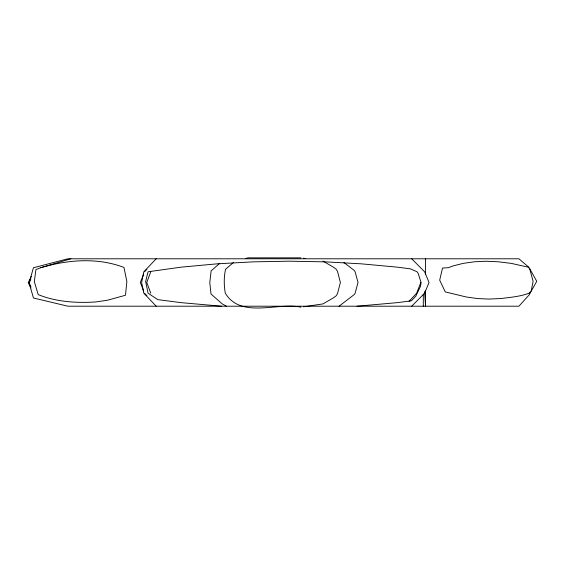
<?xml version="1.0" encoding="UTF-8"?>
<svg xmlns="http://www.w3.org/2000/svg" width="565" height="565" viewBox="0 0 565 565"><rect width="100%" height="100%" fill="white"/><g stroke="black" fill="none" stroke-linecap="round" stroke-linejoin="round"><path stroke-width="0.85" d="M219.714 263.311L211.133 270.889L209.785 282.5L210.915 293.221L211.133 294.111L222.25 303.928L226.466 306.209M531.135 291.3L533.113 281.299L529.659 268.665L528.55 267.648L528.882 267.316L518.917 258.791L67.878 258.791L33.434 267.746L29.147 282.867L33.434 297.988L67.878 306.209L518.917 306.209L529.087 294.951L530.358 292.684L529.638 292.479L531.135 291.3L536.75 281.299L529.659 268.665M150.784 271.779L146.752 282.5L150.784 293.221M420.812 282.5L416.631 293.221L409.088 301.265M143.644 274.074L140.318 282.5L143.644 290.926M30.905 278.891L29.147 282.867L30.905 286.843M31.449 276.292L28.25 282.5L30.905 287.917M144.548 271.779L146.893 269.307M156.201 258.791L143.828 271.779L141.638 282.5L143.828 293.221L156.201 306.209M411.701 306.209L424.605 293.221L429.04 282.5L424.605 271.779L411.701 258.791M233.472 262.499L225.534 269.251C223.846 277.161 223.895 285.29 225.301 293.221C241.071 319.048 277.182 302.113 300.912 307.162M339.057 306.209L354.22 294.577L355.11 293.221L358.019 282.5L355.11 271.779L354.22 270.423L343.88 262.492M40.609 267.746L35.934 269.533L34.331 281.603L38.208 294.619C56.295 301.929 76.423 303.179 95.711 301.964L107.569 300.206L125.472 295.248L126.871 281.603L123.968 267.422C97.321 257.301 67.475 259.695 40.609 267.746L70.858 258.791M530.358 292.684C521.029 296.54 510.788 297.247 500.894 298.546L488.506 299.069L477.34 298.546L466.146 296.957L445.262 291.914L439.683 280.162L442.529 268.064L448.483 267.648L452.784 265.995L463.236 263.361L474.438 261.779L485.829 261.249L498.238 261.779L511.156 263.361L528.882 267.316M245.704 258.424L248.176 257.838L300.912 257.838M303.462 306.788L323.003 303.906L333.802 297.607L336.14 295.82L337.496 293.652L340.398 282.5L337.496 271.348L336.14 269.18L333.802 267.393L323.003 261.094M356.918 306.209L397.273 302.656L411.341 300.834L415.805 296.145L420.487 286.349L421.073 282.5L418.255 273.559L417.069 271.779L410.402 268.848L397.273 267.146L361.381 263.841L325.341 261.856L289.224 261.192L253.106 261.856L217.066 263.841L181.167 267.146L148.058 271.779L145.65 281.455L148.058 293.221L157.847 299.641L181.167 302.656L221.529 306.209M303.462 258.212L305.164 258.466M144.548 293.221L146.893 295.693M424.59 291.575L425.551 306.209L425.551 290.403M425.551 258.791L425.551 274.597M423.298 294.026L423.298 306.209"/></g></svg>
